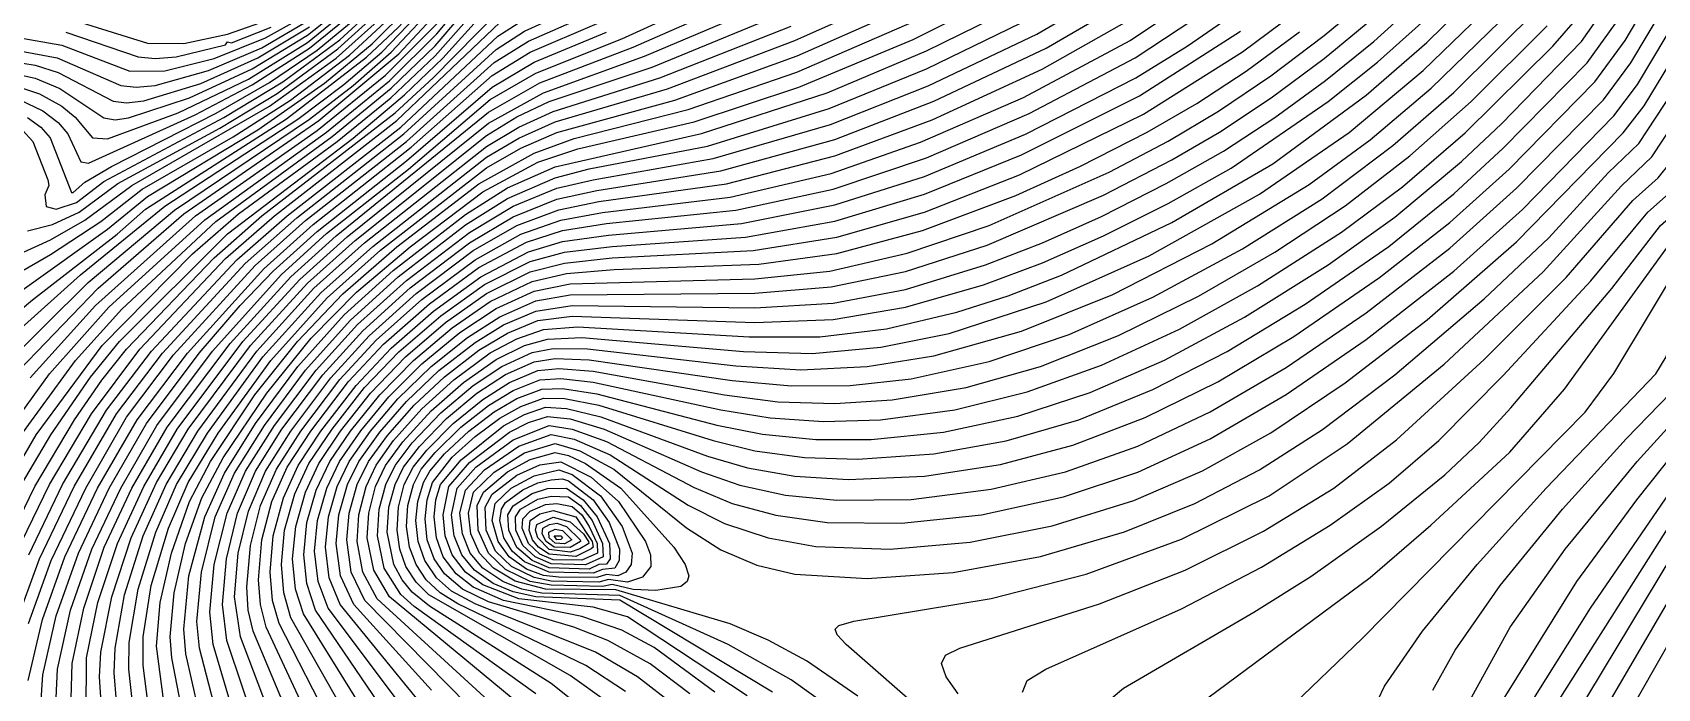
# Model space of a CAD drawing. Header units: inches. Extents: x 2608994 to 2618701, y 1261813 to 1271655.
# Drawn here: x 2616085 to 2617109, y 1268832 to 1269245 of the extents above; entities that cross this region are included whole.
import ezdxf

# ---------------------------------------------------------------- set-up
doc = ezdxf.new("R2010")
doc.units = ezdxf.units.IN
doc.header["$MEASUREMENT"] = 0

msp = doc.modelspace()

# ---------------------------------------------------------------- linework, layer by layer
for points, elevation in [([(2616709.1, 1268829.5), (2616712, 1268836.7), (2616723.8, 1268843.9), (2616809.2, 1268882), (2616859.6, 1268908.1), (2616902.8, 1268934.6), (2616940, 1268961), (2616971.3, 1268987.9), (2617012, 1269028.9), (2617067.2, 1269088.5), (2617103, 1269131.9), (2617117.9, 1269145.1), (2617126, 1269155.6), (2617147.6, 1269196.8), (2617214, 1269347.9), (2617268.6, 1269466.7), (2617464.6, 1269875.9), (2617593.4, 1270174.7)], 378), ([(2616668.4, 1268828.3), (2616660.8, 1268839.1), (2616658, 1268847.5), (2616660.4, 1268852.7), (2616669.6, 1268857.1), (2616757.6, 1268885), (2616811.6, 1268906.3), (2616860.8, 1268930.8), (2616905.2, 1268958), (2616944.8, 1268988.4), (2617000, 1269039), (2617051.6, 1269090.6), (2617093.7, 1269139.1), (2617109.6, 1269153.5), (2617117.4, 1269163.1), (2617141.6, 1269207.2), (2617255.4, 1269457.1), (2617457.2, 1269875.9), (2617569.5, 1270136.3)], 377), ([(2616825.9, 1268825.9), (2616928, 1268901.6), (2616966.4, 1268934.7), (2617016.1, 1268980.7), (2617050.6, 1269020.3), (2617120.2, 1269116.3), (2617134.5, 1269128.3), (2617142.8, 1269140.3), (2617156, 1269167.7), (2617210.7, 1269298.7), (2617269.2, 1269430.7), (2617478.1, 1269873.5), (2617593.7, 1270135.1)], 380), ([(2616082, 1269120.1), (2616097.6, 1269124), (2616114.6, 1269131.9), (2616138.9, 1269149.9), (2616203.2, 1269184.8), (2616239.2, 1269206.7), (2616277.6, 1269234.7), (2616309.8, 1269263.9), (2616323.2, 1269279.2), (2616341.8, 1269304.7), (2616351.9, 1269322.7), (2616362.6, 1269331.1), (2616379.6, 1269352.6), (2616447.4, 1269399.5), (2616511.1, 1269447.5), (2616590.4, 1269509.9), (2616649.6, 1269561.4), (2616715.9, 1269625.1), (2616774.4, 1269687), (2616841.6, 1269765.4), (2616893.9, 1269832.7), (2616938.8, 1269896.4), (2616980.1, 1269961.1), (2617073.9, 1270123.1)], 319), ([(2616758.4, 1268819.9), (2616772.6, 1268831.9), (2616854.8, 1268879.8), (2616890.8, 1268902.4), (2616935.2, 1268934), (2616975.2, 1268966.3), (2616996.8, 1268986.7), (2617016.8, 1269008.5), (2617080.4, 1269083.8), (2617111.1, 1269123.5), (2617126.2, 1269136.7), (2617134.4, 1269147.8), (2617151.8, 1269182.3), (2617217.8, 1269335.9), (2617267.8, 1269446.3), (2617471.9, 1269875.9), (2617580.3, 1270123.1)], 379), ([(2616880.5, 1268822.3), (2616923.2, 1268863.5), (2617063.5, 1269005.9), (2617081.6, 1269030.2), (2617129.2, 1269109.1), (2617142.5, 1269119.9), (2617150, 1269131), (2617223.9, 1269308.3), (2617269.7, 1269412.7), (2617372.6, 1269634.7), (2617467.4, 1269833.9), (2617589.1, 1270105.1)], 381), ([(2616925.1, 1268807.9), (2616937.2, 1268833.1), (2616961, 1268867.9), (2616995.6, 1268909.9), (2617039.1, 1268957.9), (2617108.2, 1269029.9), (2617114.7, 1269040.7), (2617121.9, 1269068.3), (2617134.7, 1269095.9), (2617138.8, 1269103.1), (2617151.2, 1269112.7), (2617158.4, 1269124.7), (2617226.3, 1269292.7), (2617279.4, 1269415.1), (2617376.6, 1269626.3), (2617469.2, 1269821.7), (2617599.1, 1270108.7)], 382), ([(2616967.5, 1268723.9), (2617066.9, 1268882.3), (2617138.5, 1268986.7), (2617170.4, 1269026.2), (2617182.4, 1269037.1), (2617194.4, 1269044), (2617205.2, 1269047), (2617225.3, 1269049.1), (2617190.6, 1269077.9), (2617186.7, 1269082.7), (2617186, 1269087.5), (2617190.8, 1269104.3), (2617239.2, 1269236.3), (2617293.4, 1269369.5), (2617372.4, 1269548.3), (2617479.2, 1269778.7), (2617528, 1269888.1), (2617632.9, 1270107.5)], 386), ([(2616648.4, 1268815.2), (2616597.8, 1268859.5), (2616592.3, 1268865.5), (2616591, 1268869.1), (2616593.3, 1268871.5), (2616602.8, 1268874.2), (2616689.2, 1268888.5), (2616749.2, 1268903.7), (2616809.2, 1268925.8), (2616864.4, 1268953.1), (2616913.6, 1268985.8), (2616974.8, 1269036.1), (2617037.2, 1269094.3), (2617086.4, 1269148.5), (2617105.6, 1269166.7), (2617120.8, 1269189.5), (2617139.2, 1269224.8), (2617247.7, 1269459.5), (2617466.8, 1269912.9), (2617545.5, 1270097.9)], 376), ([(2616952.9, 1268729.9), (2617058.4, 1268899.1), (2617096.2, 1268950.7), (2617147.8, 1269015.5), (2617166.2, 1269035.9), (2617176.9, 1269044.3), (2617188.4, 1269049.5), (2617200.4, 1269051.4), (2617219.4, 1269051.5), (2617160.8, 1269071.2), (2617159.4, 1269076.7), (2617161.4, 1269085.1), (2617174, 1269092.3), (2617180.9, 1269104.3), (2617238.4, 1269256.7), (2617291.1, 1269383.9), (2617366.7, 1269553.1), (2617476.4, 1269788.8), (2617522.6, 1269892.7), (2617621, 1270100.3)], 385), ([(2616966.7, 1268780.3), (2617016.4, 1268870.3), (2617050.9, 1268919.5), (2617096.3, 1268974.7), (2617157.2, 1269041.8), (2617166.8, 1269049.6), (2617178.7, 1269055.1), (2617153.4, 1269064.7), (2617151.1, 1269069.5), (2617150.7, 1269075.5), (2617154.3, 1269089.9), (2617166.3, 1269098.3), (2617173.4, 1269110.3), (2617237.2, 1269275.9), (2617298.5, 1269419.9), (2617384.6, 1269609.5), (2617475.9, 1269803.9), (2617523.2, 1269910.3), (2617613.5, 1270102.7)], 384), ([(2616967.6, 1268830.7), (2616981.6, 1268855.9), (2617010.1, 1268896.7), (2617049.3, 1268944.7), (2617089.4, 1268989.1), (2617152.5, 1269053.9), (2617153, 1269055.1), (2617146.3, 1269057.5), (2617140.1, 1269068.3), (2617140.5, 1269079.1), (2617145.1, 1269092.3), (2617147.6, 1269096.9), (2617159, 1269105.5), (2617166.8, 1269119.2), (2617230.8, 1269281.9), (2617288.4, 1269416.3), (2617380.6, 1269617.9), (2617470.4, 1269808.1), (2617519.6, 1269918.8), (2617603.4, 1270099.1)], 383), ([(2616013.5, 1269016.7), (2616085.1, 1269076.7), (2616138.4, 1269118), (2616156.4, 1269133.7), (2616245.2, 1269190.6), (2616295.6, 1269229.5), (2616315.7, 1269248.3), (2616332.2, 1269266.3), (2616357.3, 1269298.7), (2616371.4, 1269320.3), (2616380.8, 1269330.8), (2616427.6, 1269356), (2616467.6, 1269380.3), (2616583.6, 1269460.7), (2616658, 1269519.9), (2616731.5, 1269587.9), (2616784, 1269641.9), (2616838, 1269703), (2616887.2, 1269763.4), (2616936.4, 1269829.5), (2617001.3, 1269926.3), (2617096.7, 1270084.7)], 323), ([(2616030.4, 1269048.5), (2616132.4, 1269121.2), (2616157.6, 1269141.8), (2616227.2, 1269183.8), (2616269.2, 1269213.2), (2616299.2, 1269238), (2616322.9, 1269261.5), (2616353.1, 1269299.9), (2616366.2, 1269320.3), (2616380.8, 1269336.5), (2616428.8, 1269363.9), (2616466, 1269387.5), (2616582.3, 1269470.3), (2616655.6, 1269529.8), (2616727.6, 1269597.3), (2616775.6, 1269646.7), (2616823.8, 1269700.7), (2616871.5, 1269758.3), (2616916, 1269816.7), (2616983.8, 1269915.5), (2617078, 1270072.7)], 322), ([(2616073.9, 1269055.1), (2616115.3, 1269092.3), (2616168.4, 1269135.6), (2616252.4, 1269190.5), (2616281.2, 1269212.2), (2616305.2, 1269232.7), (2616337.4, 1269266.3), (2616382, 1269326.2), (2616423.8, 1269346.7), (2616466, 1269371.2), (2616520.7, 1269406.7), (2616589.7, 1269454.7), (2616630.4, 1269485.5), (2616670.1, 1269518.3), (2616708.9, 1269553.1), (2616749.8, 1269592.7), (2616796.9, 1269641.9), (2616846.4, 1269698.3), (2616890.3, 1269752.3), (2616934.4, 1269811.1), (2617005.2, 1269915.5), (2617105.6, 1270081.4)], 324), ([(2616040, 1269072.6), (2616096.4, 1269105.2), (2616128.2, 1269125.9), (2616154.3, 1269146.3), (2616211.6, 1269179.3), (2616247.6, 1269202.5), (2616284.8, 1269230.7), (2616315.5, 1269259.1), (2616349, 1269301.1), (2616361.8, 1269321.5), (2616368.8, 1269327.3), (2616380.8, 1269342.2), (2616455.6, 1269388.7), (2616542.5, 1269451.1), (2616616, 1269508), (2616683.2, 1269567.4), (2616744.4, 1269627.5), (2616798.4, 1269685.9), (2616858.4, 1269756.8), (2616910, 1269823.9), (2616950.8, 1269881.9), (2616989, 1269940.7), (2617063.6, 1270067.4)], 321), ([(2616066.9, 1268918.3), (2616086.5, 1268959.1), (2616111.6, 1269001.1), (2616128.8, 1269026.1), (2616144.4, 1269045.5), (2616199.5, 1269103.1), (2616229.7, 1269129.5), (2616313.6, 1269194.4), (2616337.6, 1269216.5), (2616379.6, 1269259.1), (2616452.7, 1269301.1), (2616557.2, 1269355.7), (2616644.8, 1269408.4), (2616690.4, 1269440.5), (2616736, 1269476.2), (2616778, 1269512.5), (2616816.4, 1269549.5), (2616856.6, 1269592.7), (2616895.6, 1269638.3), (2616940, 1269693.9), (2616977.2, 1269744.2), (2617055.2, 1269860.7), (2617146, 1270011.5), (2617181.8, 1270067.9)], 332), ([(2616074.8, 1269104.6), (2616096.4, 1269114.5), (2616118, 1269126.7), (2616147.7, 1269148.7), (2616234.4, 1269198.6), (2616276.4, 1269228.8), (2616310.3, 1269259.1), (2616325.3, 1269275.9), (2616345, 1269302.3), (2616356.4, 1269321.5), (2616365.3, 1269328.7), (2616379.6, 1269346.9), (2616447.2, 1269391.1), (2616513.1, 1269439.1), (2616594.1, 1269501.5), (2616656.8, 1269555.5), (2616724, 1269620.1), (2616780.4, 1269679.7), (2616845.8, 1269755.9), (2616898.1, 1269823.1), (2616943.2, 1269886.7), (2616984.2, 1269950.3), (2617049.2, 1270062)], 320), ([(2616064.4, 1269032.3), (2616120.2, 1269087.5), (2616174.5, 1269133.1), (2616259.6, 1269190.4), (2616287.2, 1269211.7), (2616311.2, 1269232.7), (2616341.6, 1269265.1), (2616383.2, 1269321.6), (2616421.2, 1269338.3), (2616466.6, 1269363.5), (2616523.6, 1269399.5), (2616594.2, 1269447.5), (2616636.4, 1269479), (2616678.5, 1269513.5), (2616719.2, 1269549.8), (2616761.2, 1269590.6), (2616806.8, 1269638.6), (2616855.7, 1269694.7), (2616898, 1269747.1), (2616940, 1269803.2), (2617003.7, 1269896.3), (2617101.7, 1270058.3)], 325), ([(2616074.9, 1268917.1), (2616095.8, 1268960.3), (2616122.3, 1269004.7), (2616152.8, 1269045.5), (2616206.8, 1269102.6), (2616237.6, 1269129.5), (2616314.8, 1269189.5), (2616379.6, 1269251.4), (2616392.8, 1269259.9), (2616418, 1269272.3), (2616465, 1269298.7), (2616564.6, 1269350.3), (2616649.6, 1269400.7), (2616696.1, 1269433.1), (2616742.6, 1269469.1), (2616785.2, 1269505.8), (2616824.4, 1269543.5), (2616864.4, 1269586.7), (2616906.2, 1269635.9), (2616947.2, 1269687.7), (2616985.6, 1269740.2), (2617063, 1269856.7), (2617186.4, 1270059.5)], 333), ([(2616077.2, 1269202.7), (2616091.6, 1269195.7), (2616101.2, 1269188.4), (2616107.3, 1269181.1), (2616115.6, 1269163.6), (2616120.4, 1269162.8), (2616187.6, 1269193.2), (2616223.6, 1269212), (2616259.6, 1269235.1), (2616292, 1269261.4), (2616316.4, 1269287.9), (2616331.7, 1269311.9), (2616336.6, 1269325.1), (2616353.2, 1269336.7), (2616377.2, 1269368.1), (2616571.2, 1269529.1), (2616628.4, 1269579.5), (2616713.2, 1269661.8), (2616790, 1269746.7), (2616865.6, 1269840.2), (2616899.3, 1269886.7), (2616930.6, 1269933.5), (2616962, 1269985.1), (2616999.4, 1270053.5)], 316), ([(2616074.2, 1268871.5), (2616089.6, 1268913.5), (2616111.4, 1268959.1), (2616138.1, 1269004.7), (2616167.1, 1269043.1), (2616219.1, 1269099.5), (2616251.7, 1269128.3), (2616319.1, 1269181.1), (2616377.2, 1269234.4), (2616395.2, 1269245.8), (2616427.6, 1269260.6), (2616576.4, 1269337.4), (2616625.6, 1269364.6), (2616660.4, 1269385.7), (2616708.4, 1269418.6), (2616757.1, 1269455.9), (2616799.4, 1269491.9), (2616839.4, 1269530.3), (2616878.8, 1269573.2), (2616926.4, 1269629.9), (2616961.7, 1269675.5), (2617000, 1269728.9), (2617076.8, 1269846.1), (2617195.4, 1270042.7)], 335), ([(2616076.6, 1269032.3), (2616126.4, 1269083.9), (2616180.5, 1269130.7), (2616265.6, 1269189.6), (2616316, 1269231.6), (2616344.9, 1269262.7), (2616383.2, 1269313.8), (2616389.2, 1269317.7), (2616431.2, 1269336.3), (2616474.4, 1269360.1), (2616534, 1269397.1), (2616602.1, 1269442.7), (2616645.8, 1269475.1), (2616688.5, 1269509.9), (2616730.2, 1269547.1), (2616770.9, 1269586.7), (2616816.1, 1269634.7), (2616863.2, 1269688.9), (2616905.2, 1269741.2), (2616948.4, 1269799.2), (2617012.2, 1269892.7), (2617108, 1270051.3)], 326), ([(2616082.7, 1268915.9), (2616104.1, 1268960.3), (2616131.8, 1269007.1), (2616160.1, 1269044.3), (2616213.9, 1269101.9), (2616245.5, 1269129.5), (2616317.2, 1269185.5), (2616378.4, 1269242.8), (2616394, 1269252.8), (2616421.6, 1269265.8), (2616571.2, 1269344.3), (2616655.3, 1269393.5), (2616702.4, 1269426), (2616750.5, 1269463.1), (2616792.6, 1269499.1), (2616832, 1269537), (2616871.6, 1269579.9), (2616916, 1269632.6), (2616954.4, 1269681.5), (2616992.8, 1269734.5), (2617069.6, 1269850.9), (2617191, 1270051.1)], 334), ([(2616083.7, 1269027.5), (2616124.7, 1269073.1), (2616187.9, 1269129.5), (2616264.4, 1269183.3), (2616307.6, 1269218.2), (2616340.2, 1269250.7), (2616384.4, 1269305.2), (2616398.2, 1269314.3), (2616440.8, 1269333.9), (2616490.1, 1269361.1), (2616550.3, 1269398.3), (2616611.9, 1269439.1), (2616655.6, 1269471.4), (2616697.6, 1269505.5), (2616739.6, 1269542.9), (2616779.7, 1269581.9), (2616818.2, 1269622.7), (2616858.2, 1269668.3), (2616929, 1269757.1), (2616973.6, 1269818.8), (2617015.2, 1269880.7), (2617050.5, 1269937.1), (2617112.5, 1270041.5)], 327), ([(2617037.3, 1268809.1), (2617127.9, 1268951.9), (2617165.8, 1269005.9), (2617182.7, 1269025.1), (2617196.8, 1269036.7), (2617210, 1269042.6), (2617230, 1269046.7), (2617203.1, 1269074.3), (2617198.9, 1269082.7), (2617198.2, 1269091.1), (2617209.9, 1269131.9), (2617252.5, 1269248.3), (2617308.9, 1269386.3), (2617390.6, 1269571.1), (2617481.7, 1269767.9), (2617530.4, 1269877.1), (2617612.8, 1270045.1)], 387), ([(2616060.9, 1268981.9), (2616095.9, 1269029.9), (2616133.1, 1269071.9), (2616193.6, 1269127.1), (2616270.4, 1269182.3), (2616310, 1269214.6), (2616340, 1269244.2), (2616374.8, 1269286.3), (2616384.4, 1269296), (2616409.2, 1269311.9), (2616454, 1269333.1), (2616504.4, 1269361.1), (2616565.2, 1269398.3), (2616620.1, 1269434.3), (2616664.3, 1269466.7), (2616707.2, 1269501.4), (2616749.2, 1269538.7), (2616788.6, 1269577.1), (2616827.2, 1269618.3), (2616868, 1269665.1), (2616943.6, 1269761.2), (2616984.4, 1269818.3), (2617025.2, 1269879.6), (2617120.1, 1270036.7)], 328), ([(2616082.6, 1268872.7), (2616096.8, 1268912.3), (2616118.6, 1268957.9), (2616144.4, 1269002.6), (2616174, 1269041.9), (2616225.5, 1269098.3), (2616257.2, 1269126.5), (2616320.8, 1269176.4), (2616376, 1269226.1), (2616397.6, 1269239.5), (2616433.6, 1269255.4), (2616577.6, 1269328.2), (2616628, 1269355.4), (2616664, 1269376.9), (2616713.2, 1269410.1), (2616762.3, 1269447.5), (2616805.6, 1269484.1), (2616846.4, 1269523.1), (2616883.9, 1269563.9), (2616933.1, 1269622.7), (2616968.8, 1269669.2), (2617007.2, 1269723.4), (2617084, 1269841.5), (2617199.1, 1270033.1)], 336), ([(2617003.8, 1268725.1), (2617118.9, 1268915.9), (2617169.1, 1268993.9), (2617187.2, 1269016.4), (2617201.6, 1269030.2), (2617215.2, 1269038.3), (2617234.8, 1269044.3), (2617212.1, 1269071.9), (2617208.2, 1269082.7), (2617208.3, 1269093.5), (2617212.9, 1269112.7), (2617225.9, 1269152.3), (2617266.1, 1269261.5), (2617323.3, 1269400.7), (2617404.9, 1269585.5), (2617484.8, 1269758.3), (2617532.8, 1269866.1), (2617618.7, 1270039.1)], 388), ([(2617018.1, 1268719.1), (2617140.8, 1268929.1), (2617178, 1268989.1), (2617194.4, 1269010.7), (2617209.6, 1269026.3), (2617222, 1269034.9), (2617239.5, 1269041.9), (2617219.7, 1269070.7), (2617216.9, 1269082.7), (2617217.7, 1269095.9), (2617236.7, 1269159.5), (2617281.1, 1269278.3), (2617320.8, 1269375.5), (2617371.5, 1269493.1), (2617527.6, 1269838.7), (2617559.2, 1269904.3), (2617625.2, 1270034.3)], 389), ([(2617033.1, 1268714.3), (2617187.8, 1268985.5), (2617201.3, 1269004.7), (2617217.4, 1269022.7), (2617229.7, 1269032.3), (2617244.2, 1269039.5), (2617243.2, 1269043.1), (2617231.4, 1269059.9), (2617226.8, 1269070.7), (2617225.1, 1269082.7), (2617226.8, 1269098.3), (2617234.4, 1269125.9), (2617251.1, 1269175.1), (2617295.1, 1269292.7), (2617335, 1269389.9), (2617385.2, 1269506.3), (2617531.2, 1269830.3), (2617562.8, 1269895.4), (2617631.2, 1270028.3)], 390), ([(2616107.4, 1268751.5), (2616110, 1268847.5), (2616117.4, 1268882.3), (2616130.3, 1268920.7), (2616147.7, 1268957.9), (2616169.9, 1268996.3), (2616209.6, 1269049.1), (2616247.9, 1269091.1), (2616276.4, 1269116.9), (2616372.4, 1269194.9), (2616404.8, 1269213.3), (2616463.6, 1269235.7), (2616557.5, 1269277.1), (2616627.2, 1269311.9), (2616677.2, 1269339.4), (2616728.8, 1269372.5), (2616780.4, 1269410.4), (2616828.4, 1269450.3), (2616871.6, 1269491.4), (2616910.7, 1269533.9), (2616953.2, 1269585.2), (2616992.8, 1269638.6), (2617036, 1269701.9), (2617111.6, 1269821.6)], 340), ([(2616118.4, 1268745.5), (2616119.2, 1268851.1), (2616126.2, 1268885.9), (2616138.6, 1268923.1), (2616155.2, 1268959.1), (2616176.2, 1268995.1), (2616217.6, 1269050.3), (2616253.6, 1269089.5), (2616283.4, 1269116.3), (2616372.4, 1269187.9), (2616407.2, 1269207.1), (2616470.8, 1269230.1), (2616558.9, 1269267.5), (2616626.8, 1269300.6), (2616680.8, 1269329.8), (2616732.4, 1269362.5), (2616785.2, 1269401.1), (2616833.9, 1269441.5), (2616878.1, 1269483.5), (2616918.8, 1269527.9), (2616958.3, 1269575.9), (2616998.8, 1269631), (2617043.2, 1269696.7), (2617118.7, 1269817.1)], 341), ([(2616096.6, 1268753.9), (2616100.8, 1268843.9), (2616109.1, 1268881.1), (2616122.4, 1268919.5), (2616140.7, 1268957.9), (2616163.4, 1268997.5), (2616198.5, 1269044.3), (2616241.8, 1269092.3), (2616270.4, 1269118.3), (2616322, 1269159), (2616373.6, 1269202.8), (2616402.4, 1269219.5), (2616456.5, 1269241.1), (2616554.8, 1269286.1)], 339), ([(2616250.8, 1268804.3), (2616224.1, 1268867.9), (2616221.1, 1268881.1), (2616220.1, 1268895.5), (2616222.4, 1268921.9), (2616228.8, 1268947.1), (2616238.8, 1268969.9), (2616254.1, 1268993.9), (2616278.8, 1269026.4), (2616301.6, 1269051.1), (2616330.4, 1269076.9), (2616364, 1269101.9), (2616392.8, 1269117.9), (2616418, 1269126.8), (2616444.4, 1269131.6), (2616524.8, 1269141.4), (2616588.4, 1269156.3), (2616644.8, 1269175.9), (2616709.6, 1269204.1), (2616776.8, 1269239.9), (2616841.6, 1269283.5)], 353), ([(2616382.1, 1268815.1), (2616302.4, 1268888.3), (2616293.3, 1268905.1), (2616289.7, 1268924.3), (2616290.7, 1268941.1), (2616295.3, 1268959.1), (2616301.6, 1268972.5), (2616312.6, 1268987.9), (2616330.4, 1269007.9), (2616350.6, 1269026.3), (2616373.6, 1269043.2), (2616390.4, 1269052.1), (2616407.2, 1269057.9), (2616428.8, 1269059.6), (2616536.8, 1269053.2), (2616581.2, 1269053.4), (2616623.2, 1269058.3), (2616667.6, 1269068.8), (2616700, 1269079.2), (2616733.6, 1269092.2), (2616803.2, 1269125.3), (2616866.8, 1269162.4), (2616925.6, 1269205.5), (2616963.8, 1269238.7), (2617015.6, 1269289.7)], 363), ([(2616075.4, 1268987.9), (2616112.1, 1269038.3), (2616141.3, 1269070.7), (2616200.6, 1269125.9), (2616274, 1269179.5), (2616311.2, 1269209.9), (2616338.8, 1269236.6), (2616371.2, 1269274.6)], 329), ([(2616181.9, 1268804.3), (2616172.9, 1268851.1), (2616171.9, 1268864.3), (2616174.3, 1268891.9), (2616181.5, 1268923.1), (2616191.8, 1268951.9), (2616205.2, 1268977.1), (2616232.7, 1269017.9), (2616260.8, 1269052.5), (2616289.3, 1269081.5), (2616323.2, 1269110.1), (2616368.8, 1269144.7), (2616403.6, 1269163.3), (2616428.8, 1269171.8), (2616502, 1269188.8), (2616568, 1269210.5), (2616640, 1269240.7), (2616716.8, 1269279.3)], 347), ([(2616217, 1268798.3), (2616199, 1268859.5), (2616196.8, 1268879.9), (2616199.6, 1268909.9), (2616207.7, 1268942.3), (2616219.4, 1268968.7), (2616237.6, 1268997.5), (2616263.8, 1269032.3), (2616290, 1269061.1), (2616320.7, 1269088.7), (2616360.4, 1269119.1), (2616388, 1269135.6), (2616415.6, 1269147), (2616438.4, 1269152.3), (2616514, 1269165.6), (2616588.1, 1269187.1), (2616649.6, 1269211.5), (2616718, 1269244), (2616779.2, 1269279.9)], 350), ([(2616392.9, 1268821.1), (2616310, 1268889.5), (2616300.1, 1268906.3), (2616296.1, 1268926.7), (2616297.1, 1268942.3), (2616301.3, 1268959.1), (2616307.5, 1268972.3), (2616318.4, 1268987.2), (2616336.4, 1269006.7), (2616356.8, 1269024.6), (2616377.2, 1269039), (2616395.2, 1269047.8), (2616409.6, 1269051.9), (2616431.2, 1269052.8), (2616533.2, 1269044), (2616576.4, 1269042.9), (2616619.8, 1269046.7), (2616662.8, 1269055.5), (2616724, 1269075.4), (2616788.8, 1269104.4), (2616858.4, 1269143.1), (2616914.8, 1269182.1), (2616961.6, 1269221), (2617016.7, 1269274.7)], 364), ([(2616489.7, 1268821.1), (2616466.4, 1268839.1), (2616439.9, 1268854.7), (2616364, 1268885.1), (2616349.2, 1268893.1), (2616339.7, 1268901.5), (2616332.3, 1268912.3), (2616328.1, 1268924.3), (2616326.7, 1268937.5), (2616327.9, 1268949.5), (2616331.4, 1268961.5), (2616335.4, 1268968.7), (2616344.8, 1268979.5), (2616360, 1268993.9), (2616376, 1269006), (2616390.4, 1269014.5), (2616406, 1269020.4), (2616419.2, 1269020.8), (2616440.8, 1269017.4), (2616516.4, 1268997.7), (2616545.2, 1268991.9), (2616578.8, 1268988.6), (2616613.6, 1268988.7), (2616659.2, 1268993.3), (2616706, 1269003.3), (2616751.6, 1269018.2), (2616798.4, 1269038.6), (2616848.8, 1269065.6), (2616901.6, 1269098.7), (2616943.6, 1269128.7), (2616985.6, 1269163.7), (2617010.8, 1269187.5), (2617061.2, 1269239.4), (2617085.2, 1269273.6)], 369), ([(2616515, 1268829.5), (2616476.8, 1268857.6), (2616456.4, 1268868.5), (2616431.2, 1268877), (2616382, 1268887.2), (2616362.7, 1268895.5), (2616352, 1268904), (2616344, 1268914.7), (2616339.6, 1268926.7), (2616338.2, 1268939.9), (2616339.3, 1268950.7), (2616342.3, 1268960.3), (2616355.2, 1268975.9), (2616382, 1268997.3), (2616395.2, 1269004.4), (2616408.4, 1269008.9), (2616421.6, 1269008.2), (2616443.2, 1269002.9), (2616510.4, 1268978.2), (2616535.6, 1268970.8), (2616565.6, 1268965.6), (2616599.2, 1268963.4), (2616647.2, 1268965.5), (2616695.2, 1268972.9), (2616740.8, 1268985), (2616786.4, 1269002.5), (2616832, 1269025), (2616880, 1269053.5), (2616934, 1269090.6), (2616978.4, 1269125.3), (2617015.6, 1269159), (2617069.6, 1269214), (2617088.8, 1269240.1), (2617112.2, 1269279.5)], 371), ([(2616063.5, 1268950.7), (2616087.5, 1268991.5), (2616128.9, 1269047.9), (2616185.9, 1269105.5), (2616214.9, 1269130.7), (2616277.1, 1269176.3), (2616311, 1269203.9), (2616338.8, 1269230.3), (2616370, 1269265.7)], 330), ([(2616072.4, 1269219.4), (2616086.8, 1269216.2), (2616102.4, 1269209.8), (2616130, 1269191.2), (2616137.2, 1269190.1), (2616145.6, 1269191.2), (2616184, 1269203.8), (2616223.6, 1269222.1), (2616258.4, 1269243.3), (2616288.4, 1269267.4)], 314), ([(2616075.7, 1269211.1), (2616089.5, 1269206.3), (2616103.6, 1269198.7), (2616112, 1269191.7), (2616122.9, 1269178.7), (2616132.4, 1269178), (2616176.8, 1269194.4), (2616221.2, 1269215.7), (2616258.4, 1269238.8), (2616290.8, 1269265)], 315), ([(2616078.7, 1269183.5), (2616085.2, 1269176.3), (2616094.7, 1269152.3), (2616095.4, 1269148.7), (2616092.9, 1269142.7), (2616093.8, 1269135.5), (2616100, 1269133.7), (2616112.8, 1269137.9), (2616130.1, 1269151.1), (2616205.6, 1269191.5), (2616242.8, 1269214), (2616278.8, 1269240.5), (2616308.8, 1269268.1)], 318), ([(2616149.9, 1268805.5), (2616145.8, 1268843.9), (2616146, 1268860.7), (2616151.7, 1268894.3), (2616162.9, 1268930.3), (2616175.9, 1268960.3), (2616195.3, 1268992.7), (2616230.3, 1269040.7), (2616266.8, 1269081.1), (2616299.5, 1269110.3), (2616371.2, 1269166.5), (2616391.6, 1269178.4), (2616414.4, 1269188.7), (2616485.2, 1269209.6), (2616565.6, 1269239.9), (2616626.8, 1269267.6)], 344), ([(2616193.6, 1268800.7), (2616181.8, 1268853.5), (2616180.4, 1268869.1), (2616183.7, 1268902.7), (2616193.6, 1268939.9), (2616206, 1268967.5), (2616225.7, 1268998.7), (2616252.4, 1269034.7), (2616281.6, 1269067.1), (2616312.4, 1269095), (2616358, 1269130.4), (2616384.4, 1269147.2), (2616414.4, 1269160.5), (2616506.8, 1269181.4), (2616586, 1269207.1), (2616648.4, 1269233.4), (2616713.2, 1269265.3)], 348), ([(2616228.1, 1268800.7), (2616207.6, 1268861.9), (2616204.8, 1268884.7), (2616207.3, 1268913.5), (2616214.3, 1268942.3), (2616225.7, 1268968.7), (2616242.3, 1268995.1), (2616268, 1269029.3), (2616293.2, 1269057.1), (2616323.2, 1269084.2), (2616360.4, 1269112.5), (2616388, 1269128.9), (2616415.6, 1269140), (2616440.8, 1269145.5), (2616518.8, 1269157.9), (2616590.8, 1269177.7), (2616653.2, 1269201.8), (2616723.9, 1269235.1), (2616785.5, 1269271.1)], 351), ([(2616262.5, 1268805.5), (2616232.4, 1268870.3), (2616228.8, 1268884.7), (2616227.6, 1268900.3), (2616229.7, 1268925.5), (2616236, 1268949.5), (2616245.6, 1268971.1), (2616260.4, 1268993.9), (2616284.3, 1269025.1), (2616306.4, 1269048.7), (2616335.2, 1269074.1), (2616366.4, 1269097), (2616396.4, 1269112.9), (2616419.2, 1269120.2), (2616446.8, 1269124.6), (2616528.4, 1269133.1), (2616589.6, 1269146.4), (2616648.4, 1269166.1), (2616713.2, 1269194.1), (2616780.1, 1269229.1), (2616844, 1269271.6)], 354), ([(2616318.2, 1268819.9), (2616271.5, 1268882.3), (2616265.2, 1268899.1), (2616262.9, 1268918.3), (2616264.7, 1268937.5), (2616270.5, 1268957.9), (2616278.5, 1268974.7), (2616292, 1268994), (2616309.6, 1269015.5), (2616330.4, 1269036.2), (2616354.4, 1269056), (2616377.2, 1269071.1), (2616401.2, 1269082.1), (2616424, 1269086.6), (2616540.4, 1269089.8), (2616587.5, 1269094.7), (2616636.4, 1269106), (2616688, 1269123.5), (2616763.6, 1269157.1), (2616800.8, 1269176.5), (2616832.6, 1269195.5), (2616865.6, 1269217.8), (2616899.2, 1269243.2), (2616928, 1269267.4)], 359), ([(2616336.5, 1268830.7), (2616287.6, 1268884.7), (2616279.3, 1268902.7), (2616276.5, 1268923.1), (2616278.2, 1268941.1), (2616283.7, 1268960.3), (2616290.8, 1268974.7), (2616304, 1268993.2), (2616320.8, 1269012.6), (2616341.2, 1269032), (2616364, 1269049.8), (2616382, 1269060.8), (2616402.4, 1269069.5), (2616425.2, 1269073.1), (2616540.4, 1269071.6), (2616589.6, 1269074.6), (2616635.2, 1269083.2), (2616685.6, 1269098.6), (2616721.6, 1269112.5), (2616758.8, 1269129.2), (2616799.6, 1269149.9), (2616835.7, 1269170.3), (2616868, 1269191.4), (2616899.9, 1269214.7), (2616930.4, 1269239.4), (2616959.2, 1269265.6)], 361), ([(2616402.2, 1268828.3), (2616325.6, 1268883.4), (2616317.2, 1268891), (2616306.8, 1268907.5), (2616302.5, 1268927.9), (2616303.5, 1268944.7), (2616307.7, 1268960.3), (2616313.6, 1268972.3), (2616324.4, 1268986.6), (2616342.4, 1269005.4), (2616362.8, 1269022.6), (2616380.8, 1269034.7), (2616400, 1269043.4), (2616413.2, 1269046), (2616434.8, 1269045.8), (2616528.4, 1269035), (2616569.2, 1269032.6), (2616611.2, 1269034.6), (2616653.2, 1269041.3), (2616708.4, 1269056.8), (2616766, 1269080), (2616828.4, 1269111.8), (2616889.6, 1269149.2), (2616928.1, 1269177.5), (2616966.6, 1269209.9), (2617024.4, 1269266.3)], 365), ([(2616071.2, 1269234.6), (2616100.6, 1269229.1), (2616140.8, 1269211.6), (2616150.4, 1269210.5), (2616162.4, 1269211.7), (2616196, 1269221.1), (2616229.6, 1269235.4), (2616259.6, 1269253)], 312), ([(2616074.8, 1269242.1), (2616103.6, 1269237.1), (2616146.5, 1269220.7), (2616168.4, 1269220.8), (2616199.6, 1269228.7), (2616232, 1269241.6), (2616258.4, 1269256.4)], 311), ([(2616078.2, 1268960.3), (2616096.7, 1268991.5), (2616121.6, 1269027.8), (2616139.9, 1269050.3), (2616208, 1269118.2), (2616287.2, 1269178.5), (2616319.6, 1269205.7), (2616343.6, 1269228.9), (2616371.2, 1269259.4)], 331), ([(2616082, 1269191.5), (2616090.4, 1269185.4), (2616096.2, 1269178.7), (2616109.6, 1269144.3), (2616110.8, 1269144.2), (2616118, 1269150.8), (2616134.8, 1269160.6), (2616200.8, 1269194.2), (2616234.4, 1269213.5), (2616264.4, 1269234), (2616293.2, 1269257.7)], 317), ([(2616109.6, 1269253.3), (2616157.6, 1269238.3), (2616180.4, 1269238.1), (2616208, 1269244), (2616236.8, 1269254.1)], 309), ([(2616129.4, 1268806.7), (2616127.4, 1268839.1), (2616128.2, 1268854.7), (2616135, 1268889.5), (2616147.3, 1268926.7), (2616163.3, 1268961.5), (2616183.2, 1268995.1), (2616222.4, 1269047.8), (2616258.4, 1269087.1), (2616288.4, 1269114), (2616371.2, 1269180.2), (2616390.4, 1269191.9), (2616410.8, 1269201.5), (2616475.6, 1269223.3), (2616562, 1269258.7)], 342), ([(2616161.2, 1268797.1), (2616154.9, 1268846.3), (2616154.8, 1268864.3), (2616159.9, 1268896.7), (2616170.7, 1268932.7), (2616183.2, 1268961.5), (2616202, 1268992.7), (2616235.2, 1269038.3), (2616270.8, 1269077.9), (2616304.4, 1269107.9), (2616371.2, 1269159.7), (2616392.8, 1269172.1), (2616415.6, 1269182), (2616490, 1269202.5), (2616566.9, 1269230.3), (2616627.1, 1269256.7)], 345), ([(2616176.6, 1268756.3), (2616163.3, 1268858.3), (2616165.5, 1268885.9), (2616172.6, 1268917.1), (2616184.1, 1268949.5), (2616197.2, 1268974.7), (2616225.3, 1269016.7), (2616252, 1269050.3), (2616280.6, 1269080.3), (2616314.8, 1269109.9), (2616366.4, 1269149.7), (2616401.2, 1269169.1), (2616426.4, 1269178.3), (2616498.4, 1269196.5), (2616566.8, 1269220.1), (2616642.4, 1269252.9)], 346), ([(2616205.2, 1268799.5), (2616190.4, 1268857.1), (2616188.7, 1268873.9), (2616191.5, 1268905.1), (2616200.3, 1268939.9), (2616212.4, 1268967.5), (2616231.2, 1268997.5), (2616257.2, 1269032.3), (2616285.2, 1269063.5), (2616315.6, 1269091.1), (2616358, 1269123.9), (2616384.4, 1269140.4), (2616414.4, 1269153.5), (2616436, 1269159.1), (2616510.4, 1269173.5), (2616587.2, 1269197.1), (2616648.4, 1269222.2), (2616715.6, 1269254.7)], 349), ([(2616238.4, 1268805.5), (2616216.1, 1268864.3), (2616212.5, 1268889.5), (2616214.8, 1268917.1), (2616221.2, 1268943.5), (2616231.9, 1268968.7), (2616247.8, 1268993.9), (2616273.1, 1269027.5), (2616297.2, 1269053.9), (2616326.8, 1269080.5), (2616362.8, 1269107.6), (2616390.4, 1269123.4), (2616416.8, 1269133.4), (2616442, 1269138.5), (2616522.4, 1269149.8), (2616590.8, 1269167.4), (2616652, 1269190.1), (2616721.4, 1269221.9), (2616783.2, 1269256.7)], 352), ([(2616274.4, 1268806.7), (2616240.5, 1268872.7), (2616236.4, 1268887.1), (2616234.9, 1268905.1), (2616236.8, 1268927.9), (2616243.2, 1268951.9), (2616252.5, 1268972.3), (2616266.7, 1268993.9), (2616289, 1269022.7), (2616311.2, 1269046.2), (2616337.8, 1269069.5), (2616367.6, 1269091.2), (2616397.6, 1269106.8), (2616419.2, 1269113.3), (2616448, 1269117.4), (2616532, 1269124.7), (2616590.8, 1269136.4), (2616647.2, 1269154.4), (2616710.8, 1269181), (2616780.4, 1269216.5), (2616812.8, 1269236.4), (2616845.2, 1269258.7)], 355), ([(2616295.3, 1268815.1), (2616255.8, 1268878.7), (2616250.9, 1268894.3), (2616249, 1268913.5), (2616251.1, 1268933.9), (2616257.1, 1268955.5), (2616265.5, 1268973.5), (2616279.3, 1268993.9), (2616298.2, 1269017.9), (2616320.2, 1269040.7), (2616345.4, 1269062.3), (2616371.2, 1269080.5), (2616398.8, 1269094.2), (2616420.4, 1269099.8), (2616450.4, 1269103), (2616539.2, 1269107.7), (2616592, 1269116.1), (2616647.2, 1269131.9), (2616707.2, 1269155.4), (2616785.2, 1269193.6), (2616847.6, 1269232.9), (2616881.2, 1269257.8)], 357), ([(2616330.8, 1268821.1), (2616278.9, 1268884.7), (2616272.1, 1268901.5), (2616269.7, 1268920.7), (2616271.6, 1268939.9), (2616277.1, 1268959.1), (2616284.6, 1268974.7), (2616298.2, 1268993.9), (2616315.4, 1269014.3), (2616336.4, 1269034.6), (2616359.2, 1269052.9), (2616379.6, 1269065.9), (2616402.4, 1269076), (2616424, 1269079.8), (2616540.4, 1269080.8), (2616588.4, 1269084.7), (2616635.2, 1269094.5), (2616686.8, 1269111.1), (2616760, 1269142.6), (2616803.2, 1269164.9), (2616833.2, 1269182.3), (2616865.8, 1269203.9), (2616899.2, 1269228.7), (2616929.2, 1269253.4)], 360), ([(2616441.2, 1268811.5), (2616412, 1268834.9), (2616335.2, 1268883.6), (2616324.4, 1268892.4), (2616318, 1268900.3), (2616312.9, 1268909.9), (2616308.7, 1268930.3), (2616309.7, 1268945.9), (2616313.6, 1268960.3), (2616318.8, 1268971.1), (2616329, 1268984.3), (2616346, 1269001.8), (2616365.2, 1269017.8), (2616383.2, 1269029.6), (2616401.2, 1269037.6), (2616414.4, 1269039.7), (2616436, 1269038.8), (2616526, 1269025.7), (2616563.2, 1269022.4), (2616600.4, 1269022.6), (2616638.8, 1269026.8), (2616688, 1269037.7), (2616738.4, 1269054.7), (2616791.2, 1269078.2), (2616847.6, 1269108.7), (2616897.8, 1269140.3), (2616942.4, 1269173.8), (2616980.8, 1269207.2), (2617034.8, 1269260.8)], 366), ([(2616458.8, 1268829.9), (2616433.9, 1268846.3), (2616353.2, 1268885), (2616342.1, 1268891.9), (2616333.2, 1268900.3), (2616326.8, 1268909.9), (2616322.7, 1268920.7), (2616320.8, 1268933.9), (2616321.7, 1268947.1), (2616325.2, 1268960.3), (2616330.1, 1268969.9), (2616338.8, 1268980.4), (2616355, 1268996.3), (2616372.4, 1269010), (2616388, 1269019.5), (2616404.8, 1269026.3), (2616418, 1269027.1), (2616438.4, 1269024.7), (2616518.8, 1269007.3), (2616550, 1269002.2), (2616583.6, 1269000), (2616619.6, 1269001), (2616666.4, 1269007.3), (2616712, 1269018.6), (2616758.8, 1269035.4), (2616808, 1269058.1), (2616857.2, 1269085.5), (2616910, 1269119.3), (2616948.4, 1269147.9), (2616988, 1269181.9), (2617043.2, 1269236.5), (2617057.6, 1269252.8)], 368), ([(2616499.4, 1268828.3), (2616474.4, 1268847.3), (2616447.6, 1268861.9), (2616426.3, 1268870.3), (2616372.4, 1268886.3), (2616356, 1268894.3), (2616344.8, 1268903.9), (2616338.3, 1268913.5), (2616333.9, 1268925.5), (2616332.5, 1268938.7), (2616333.8, 1268950.7), (2616337.1, 1268961.5), (2616349.6, 1268977.4), (2616364, 1268990.6), (2616379.6, 1269002), (2616392.8, 1269009.4), (2616407.2, 1269014.6), (2616420.4, 1269014.5), (2616442, 1269010.2), (2616514, 1268987.9), (2616540.4, 1268981.5), (2616571.6, 1268977.2), (2616605.2, 1268976.2), (2616653.2, 1268979.5), (2616698.8, 1268987.7), (2616744.4, 1269001.1), (2616791.2, 1269020.1), (2616838, 1269044.1), (2616887.2, 1269073.9), (2616939.8, 1269110.3), (2616980.8, 1269143.4), (2617012, 1269172.1), (2617064.8, 1269226), (2617086.4, 1269256)], 370), ([(2616535.4, 1268827.1), (2616460, 1268876.8), (2616438.4, 1268882.9), (2616391.6, 1268888.2), (2616368.8, 1268897), (2616357.9, 1268905.1), (2616349.6, 1268915.9), (2616345.1, 1268927.9), (2616343.8, 1268941.1), (2616347.5, 1268959.1), (2616360.4, 1268974.1), (2616385.6, 1268993.2), (2616397.6, 1268999.3), (2616409.6, 1269003.1), (2616424, 1269001.6), (2616445.3, 1268995.1), (2616506.8, 1268968.2), (2616530.8, 1268959.8), (2616559.6, 1268953.5), (2616592, 1268950.3), (2616638.8, 1268950.9), (2616689.2, 1268957.3), (2616736, 1268968.3), (2616781.6, 1268984.5), (2616827.2, 1269006), (2616875.2, 1269034), (2616925.6, 1269068.4), (2616978.4, 1269109.1), (2617020.4, 1269147), (2617075.1, 1269202.7), (2617092.4, 1269225.9), (2617113, 1269260.3)], 372), ([(2616071.2, 1269227), (2616086.8, 1269224.5), (2616101.2, 1269219.8), (2616136, 1269201.7), (2616144.4, 1269200.8), (2616155.2, 1269202), (2616191.2, 1269213), (2616227.2, 1269229), (2616259.6, 1269248.6)], 313), ([(2616082.3, 1268836.7), (2616091.4, 1268875.1), (2616105.4, 1268914.7), (2616126.1, 1268957.9), (2616151, 1269001.1), (2616182.7, 1269043.1), (2616230.8, 1269096.2), (2616262, 1269124.1), (2616323.7, 1269172.7), (2616374.8, 1269217.9), (2616398.8, 1269232.6), (2616440.9, 1269250.7)], 337), ([(2616086.2, 1268757.5), (2616091.6, 1268840.3), (2616100.1, 1268877.5), (2616114, 1268917.1), (2616133.5, 1268957.9), (2616156.9, 1268998.7), (2616190.2, 1269043.1), (2616215.9, 1269073.1), (2616236.8, 1269094.7), (2616264.4, 1269119.7), (2616320.8, 1269164.2), (2616374.8, 1269210.7), (2616401.2, 1269226.3), (2616446.8, 1269245.2)], 338), ([(2616106, 1269245.3), (2616151.6, 1269229.7), (2616162.4, 1269228.7), (2616175.6, 1269229.7), (2616206.8, 1269237.2), (2616208, 1269239.2), (2616210.4, 1269238.5), (2616235.6, 1269248.5)], 310), ([(2616139.5, 1268805.5), (2616136.6, 1268841.5), (2616137.1, 1268857.1), (2616143.1, 1268890.7), (2616154.9, 1268927.9), (2616169.3, 1268960.3), (2616189.3, 1268993.9), (2616226.4, 1269044.3), (2616262.4, 1269083.9), (2616294.4, 1269112.6), (2616371.2, 1269173.3), (2616391.6, 1269185.4), (2616413.2, 1269195.3), (2616480.4, 1269216.5), (2616563.2, 1269249.1)], 343), ([(2616284, 1268812.7), (2616248, 1268876.3), (2616243.5, 1268891.9), (2616242, 1268909.9), (2616244, 1268931.5), (2616250.4, 1268954.3), (2616259.3, 1268973.5), (2616273.9, 1268995.1), (2616294.4, 1269021.3), (2616316, 1269043.8), (2616342.4, 1269066.6), (2616370, 1269086.2), (2616398.8, 1269100.7), (2616420.4, 1269106.6), (2616450.4, 1269110.3), (2616534.4, 1269116.1), (2616590.8, 1269126.1), (2616647.2, 1269143.1), (2616708.4, 1269168), (2616782.8, 1269205.1), (2616846.4, 1269245.8)], 356), ([(2616306.7, 1268817.5), (2616263.4, 1268881.1), (2616257.9, 1268897.9), (2616256, 1268915.9), (2616258, 1268936.3), (2616263.8, 1268956.7), (2616272.4, 1268974.7), (2616285.6, 1268993.9), (2616303.9, 1269016.7), (2616325.2, 1269038.3), (2616349.6, 1269058.9), (2616373.6, 1269075.5), (2616400, 1269088.1), (2616421.6, 1269093.1), (2616451.6, 1269095.7), (2616542.8, 1269099), (2616592, 1269105.8), (2616646, 1269120.2), (2616704.8, 1269142.3), (2616745.6, 1269160.8), (2616787.6, 1269182.2), (2616818.8, 1269200.3), (2616850, 1269220.7), (2616883.6, 1269245.4)], 358), ([(2616359.6, 1268821.1), (2616294.6, 1268887.1), (2616285.9, 1268905.1), (2616283.1, 1268925.5), (2616284.7, 1268942.3), (2616289.7, 1268960.3), (2616296.9, 1268974.7), (2616308.8, 1268991.2), (2616325.6, 1269010.3), (2616344.8, 1269028.2), (2616366.4, 1269044.9), (2616384.4, 1269055.6), (2616403.6, 1269063.5), (2616425.2, 1269066.3), (2616540.4, 1269062.4), (2616589.6, 1269064.3), (2616635.2, 1269072), (2616684.4, 1269086.1), (2616721.6, 1269100), (2616760, 1269116.9), (2616800.8, 1269137.4), (2616840.4, 1269159.6), (2616901.7, 1269201.5), (2616932.8, 1269226.4), (2616960.4, 1269251.1)], 362), ([(2616446.9, 1268823.5), (2616424, 1268839.9), (2616334.8, 1268890.7), (2616326.8, 1268898.7), (2616320.4, 1268908.7), (2616316.6, 1268919.5), (2616314.9, 1268931.5), (2616315.7, 1268945.9), (2616319.4, 1268960.3), (2616324.9, 1268971.1), (2616333.5, 1268981.9), (2616350.1, 1268998.7), (2616368.8, 1269013.9), (2616385.6, 1269024.6), (2616403.6, 1269032.1), (2616416.8, 1269033.4), (2616438.4, 1269031.6), (2616521.2, 1269016.7), (2616554.8, 1269012.4), (2616590.8, 1269011.2), (2616626.8, 1269013.5), (2616673.6, 1269021.4), (2616720.4, 1269034.7), (2616769.6, 1269054.1), (2616820, 1269078.9), (2616868, 1269106.7), (2616912.4, 1269135.8), (2616953.2, 1269167.3), (2616991.7, 1269201.5), (2617039.6, 1269249.3)], 367), ([(2616551.4, 1268829.5), (2616455.2, 1268887.4), (2616402.4, 1268889.4), (2616388, 1268892.6), (2616375.4, 1268897.9), (2616363.6, 1268906.3), (2616355.7, 1268915.9), (2616350.8, 1268927.9), (2616349.2, 1268941.1), (2616352.7, 1268957.9), (2616364.4, 1268971.1), (2616388, 1268988.5), (2616410.8, 1268997.4), (2616425.2, 1268995.2), (2616446.8, 1268987.4), (2616502, 1268958.3), (2616526, 1268948.2), (2616553.6, 1268940.9), (2616586, 1268936.4), (2616632.8, 1268935.8), (2616683.2, 1268941.2), (2616734.8, 1268952.4), (2616781.6, 1268968), (2616827.2, 1268989), (2616875.2, 1269016.9), (2616925.6, 1269051.6), (2616980.8, 1269094.7), (2617024, 1269133.6), (2617081.6, 1269192.6), (2617096.5, 1269212.3), (2617115.2, 1269243.5)], 373), ([(2616595.7, 1268813.9), (2616563.2, 1268837.1), (2616523.5, 1268859.5), (2616455.2, 1268890.4), (2616406, 1268891.8), (2616393.5, 1268894.3), (2616381.4, 1268899.1), (2616369, 1268907.5), (2616361, 1268917.1), (2616356, 1268929.1), (2616354.5, 1268942.3), (2616357.9, 1268956.7), (2616370, 1268969.5), (2616391.6, 1268984.4), (2616412, 1268991.7), (2616426.4, 1268988.8), (2616449.2, 1268978.9), (2616498.4, 1268947.3), (2616521.2, 1268935.6), (2616548.8, 1268926.6), (2616578.8, 1268921.3), (2616625.6, 1268919.6), (2616676, 1268924), (2616727.6, 1268934.3), (2616779.2, 1268950.2), (2616822.4, 1268968.8), (2616865.6, 1268992.9), (2616912.4, 1269024.3), (2616964, 1269064.1), (2617020.4, 1269113.1), (2617087.6, 1269181.8), (2617100.8, 1269198.9), (2617116.9, 1269225.5)], 374), ([(2616605.2, 1268826.8), (2616572.8, 1268849.1), (2616548.8, 1268862.2), (2616524.8, 1268872.4), (2616452.8, 1268893.9), (2616408.4, 1268894.3), (2616389.2, 1268899.4), (2616375.6, 1268907.5), (2616366.7, 1268917.1), (2616361.3, 1268929.1), (2616359.8, 1268942.3), (2616363.1, 1268955.5), (2616376, 1268968.1), (2616395.2, 1268980.3), (2616414.4, 1268986.1), (2616430, 1268981.4), (2616451.4, 1268969.9), (2616497.2, 1268933), (2616518.8, 1268919.2), (2616541.6, 1268909.4), (2616565.6, 1268903.8), (2616611.2, 1268901), (2616665.2, 1268904.8), (2616720.4, 1268915), (2616773.2, 1268930.5), (2616817.6, 1268948.3), (2616858.4, 1268969.4), (2616898, 1268995), (2616943.6, 1269029.3), (2617000, 1269077.2), (2617040.8, 1269115.7), (2617078, 1269156.6), (2617097.4, 1269175.1), (2617118.8, 1269207.6)], 375), ([(2616398.8, 1268899.2), (2616383.2, 1268906.8), (2616372.4, 1268917.1), (2616365.9, 1268931.5), (2616365.4, 1268947.1), (2616369.3, 1268955.5), (2616384.4, 1268968.2), (2616398.8, 1268976.1), (2616414.4, 1268980.5), (2616422.8, 1268978.5), (2616433.6, 1268973.5), (2616455.8, 1268957.9), (2616489.2, 1268920.7), (2616496.5, 1268909.9), (2616498.7, 1268902.7), (2616497.6, 1268899.1), (2616493.6, 1268896.1), (2616478, 1268893.5), (2616463.6, 1268894.1), (2616450.4, 1268897.2), (2616444.4, 1268896.1), (2616412, 1268896.8), (2616398.8, 1268899.2)], 376), ([(2616401.2, 1268901.6), (2616387, 1268908.7), (2616376.9, 1268918.3), (2616371, 1268931.5), (2616370.4, 1268945.9), (2616374.8, 1268954.2), (2616390.4, 1268966.1), (2616404.8, 1268972.6), (2616418, 1268974.6), (2616437.2, 1268964.9), (2616454.3, 1268949.5), (2616471.4, 1268924.3), (2616474.6, 1268915.9), (2616474.8, 1268908.7), (2616469.6, 1268901.8), (2616460, 1268898.8), (2616448, 1268900.5), (2616442, 1268898.8), (2616412, 1268899.4), (2616401.2, 1268901.6)], 377), ([(2616459.1, 1268905.1), (2616454, 1268902.8), (2616446.8, 1268903.6), (2616440.8, 1268901.6), (2616416.8, 1268901.9), (2616407.2, 1268902.9), (2616396.4, 1268907), (2616385.4, 1268914.7), (2616378.5, 1268924.3), (2616374.8, 1268937.5), (2616376.6, 1268948.3), (2616386.8, 1268957.9), (2616401.2, 1268965.8), (2616416.8, 1268969.4), (2616425.2, 1268966.5), (2616443.1, 1268953.1), (2616456.7, 1268933.9), (2616463, 1268917.1), (2616462.3, 1268909.9), (2616459.1, 1268905.1)], 378), ([(2616395.2, 1268911.5), (2616387.3, 1268918.3), (2616382.2, 1268926.7), (2616379.6, 1268937.5), (2616380.6, 1268944.7), (2616383.2, 1268949), (2616394, 1268956.9), (2616403.6, 1268961.3), (2616412, 1268963.2), (2616419.2, 1268963.8), (2616422.8, 1268962.6), (2616438.4, 1268950.7), (2616448.5, 1268936.3), (2616455, 1268919.5), (2616454.8, 1268912.3), (2616452.1, 1268907.5), (2616444.4, 1268906.8), (2616438.4, 1268904.3), (2616410.8, 1268905), (2616395.2, 1268911.5)], 379), ([(2616410.8, 1268907.7), (2616399.9, 1268912.3), (2616390.4, 1268920.6), (2616385.2, 1268931.5), (2616384.7, 1268941.1), (2616388, 1268946.9), (2616400, 1268954.6), (2616409.6, 1268957.7), (2616421.6, 1268958), (2616432.2, 1268950.7), (2616440.9, 1268939.9), (2616448.7, 1268923.1), (2616449.2, 1268913.5), (2616446.8, 1268910.1), (2616442, 1268909.8), (2616436, 1268907), (2616410.8, 1268907.7)], 380), ([(2616412, 1268910.2), (2616401.9, 1268914.7), (2616394, 1268921.9), (2616389.6, 1268931.5), (2616389.4, 1268939.9), (2616392.6, 1268944.7), (2616403.6, 1268951), (2616412, 1268953), (2616422.8, 1268952.5), (2616430.4, 1268947.1), (2616437.7, 1268937.5), (2616444.4, 1268923.1), (2616444.7, 1268914.7), (2616433.6, 1268909.7), (2616412, 1268910.2)], 381), ([(2616413.2, 1268912.7), (2616404.8, 1268916.4), (2616397.6, 1268923.1), (2616393.6, 1268932.7), (2616394.1, 1268938.7), (2616398.8, 1268943.4), (2616408.4, 1268947.7), (2616415.6, 1268948.3), (2616425.2, 1268946.5), (2616431.2, 1268941.1), (2616435.9, 1268933.9), (2616441, 1268923.1), (2616441.2, 1268917.1), (2616431.2, 1268912.5), (2616413.2, 1268912.7)], 382), ([(2616437.2, 1268919.7), (2616427.6, 1268915), (2616410.8, 1268916.3), (2616404, 1268920.7), (2616400.2, 1268925.5), (2616398, 1268931.5), (2616398.8, 1268937.5), (2616404.8, 1268941.7), (2616413.2, 1268943.9), (2616427.6, 1268939.9), (2616437.8, 1268924.3), (2616438.5, 1268920.7), (2616437.2, 1268919.7)], 383), ([(2616430, 1268919.8), (2616424, 1268917.6), (2616410.8, 1268919.3), (2616403.5, 1268926.7), (2616402.1, 1268931.5), (2616402.9, 1268935.1), (2616413.2, 1268939.7), (2616424, 1268936.8), (2616432.4, 1268929.2), (2616435.5, 1268924.3), (2616435.6, 1268923.1), (2616430, 1268919.8)], 384), ([(2616413.9, 1268920.7), (2616408.8, 1268924.3), (2616406.3, 1268929.1), (2616406.8, 1268932.7), (2616410.9, 1268935.1), (2616415.6, 1268935.8), (2616421.6, 1268933.9), (2616430.3, 1268925.5), (2616430.5, 1268924.3), (2616424, 1268920.6), (2616413.9, 1268920.7)], 385), ([(2616423.1, 1268924.3), (2616420.4, 1268922.9), (2616414.4, 1268923.3), (2616410.8, 1268926.7), (2616410.5, 1268930.3), (2616414.4, 1268932.1), (2616419.2, 1268931.2), (2616425, 1268925.5), (2616423.1, 1268924.3)], 386), ([(2616418, 1268925.6), (2616415.6, 1268925.5), (2616413.9, 1268927.9), (2616418, 1268928), (2616419.2, 1268926.7), (2616418, 1268925.6)], 387)]:
    msp.add_lwpolyline(points, dxfattribs=dict(elevation=elevation))

doc.saveas('drawing.dxf')
